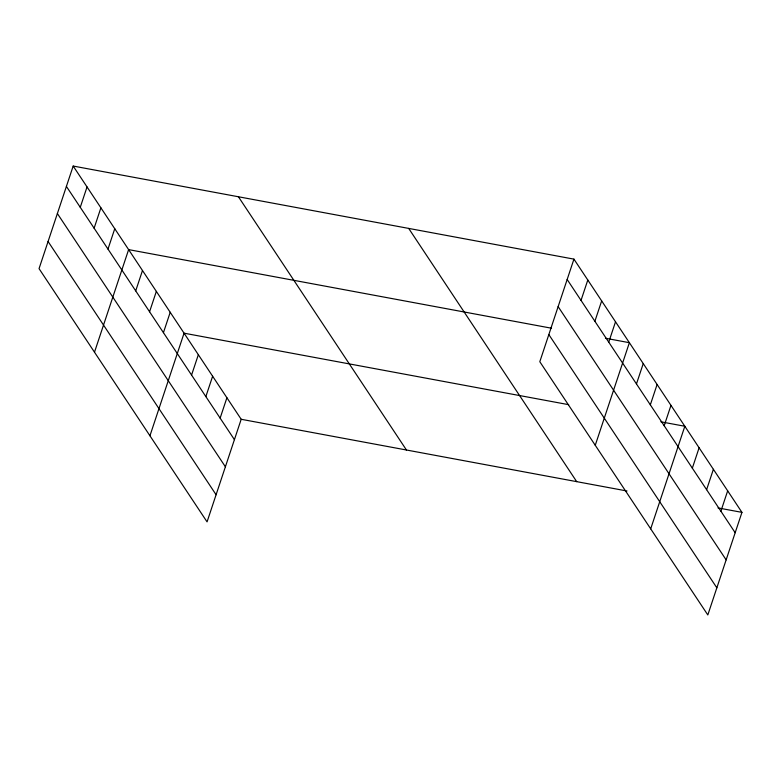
<?xml version="1.0" encoding="UTF-8"?>
<svg xmlns="http://www.w3.org/2000/svg" width="781" height="781" viewBox="0 0 781 781"><rect width="100%" height="100%" fill="white"/><g stroke="black" fill="none" stroke-linecap="round" stroke-linejoin="round"><path stroke-width="1.17" d="M73.18 166.05L39.05 268.635L207.063 521.874L241.192 419.29L73.18 166.05L573.937 259.126L741.95 512.365L707.82 614.95L539.808 361.71L573.937 259.126M80.267 207.307L87.042 186.942M94.12 228.198L100.895 207.834M107.983 249.09L114.758 228.726M94.491 352.211L128.621 249.617L551.542 328.225M135.709 290.874L142.484 270.509M149.571 311.765L156.346 291.401M163.434 332.657L170.209 312.293M149.942 435.778L184.062 333.184L568.675 404.675M191.57 375.075L198.345 354.711M205.852 396.602L212.627 376.237M220.135 418.128L226.91 397.763M581.025 300.382L587.8 280.018M594.888 321.274L601.663 300.91M608.75 342.166L615.516 321.801M595.259 445.277L629.379 342.693L605.431 338.241M636.466 383.949L643.241 363.585M650.329 404.841L657.104 384.477M664.192 425.733L670.967 405.368M650.7 528.854L684.83 426.26L660.872 421.808M692.337 468.151L699.102 447.786M706.61 489.677L713.385 469.313M720.892 511.204L727.667 490.839M241.192 419.29L626.997 490.995M718.003 507.914L741.95 512.365M567.162 279.491L735.175 532.73M558.132 306.621L726.145 559.86M548.838 334.58L716.851 587.82M408.688 228.403L576.7 481.643M238.43 196.763L406.442 450.002M66.405 186.415L234.417 439.654M57.374 213.545L225.387 466.784M48.08 241.505L216.093 494.744"/></g></svg>
